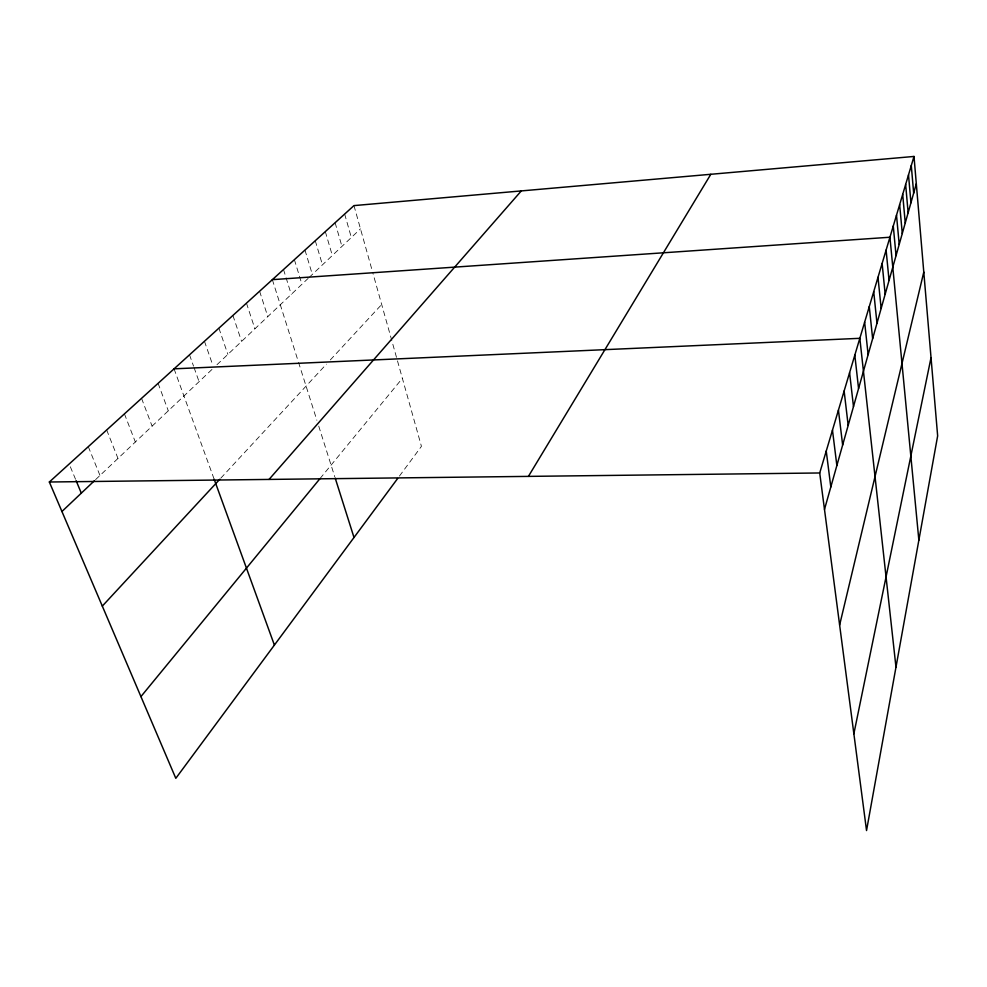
<?xml version="1.0" encoding="UTF-8"?>
<svg xmlns="http://www.w3.org/2000/svg" width="987" height="987" viewBox="0 0 987 987"><rect width="100%" height="100%" fill="white"/><g stroke="black" fill="none" stroke-linecap="round" stroke-linejoin="round"><path stroke-width="0.74" stroke-dasharray="4.93 3.7" d="M399.427 476.092L421.437 446.346L372.667 272.301M320.035 478.559L402.375 378.317M220.804 478.164L326.426 364.141M330.337 359.91L381.685 304.477M95.591 479.633L212.661 368.805M216.967 364.721L308.166 278.371M309.202 277.396L360.489 228.848M70.336 466.789L75.543 479.275M88.287 446.679L99.983 475.475M106.682 429.974L117.984 458.437M124.436 413.874L135.342 442.003M141.56 398.341L152.097 426.137M158.093 383.326L168.284 410.802M174.07 368.83L214.204 479.337M189.516 354.827L193.538 366.128M194.044 367.534L199.066 381.673M204.457 341.268L212.723 365.017M218.904 328.153L227.874 354.395M232.907 315.445L241.593 341.403M246.466 303.145L254.905 328.807M259.606 291.227L267.798 316.605M272.35 279.654L297.642 359.527M298.53 362.328L316.889 420.277M318.739 426.137L334.741 476.672M283.516 269.525L291.264 294.385M294.385 259.667L301.936 284.281M304.971 250.069L312.324 274.435M315.272 240.717L322.453 264.849M325.315 231.6L332.323 255.51M335.111 222.717L341.946 246.405M344.66 214.056L351.335 237.509M353.975 205.604L372.247 270.82"/><path stroke-width="1.48" d="M853.866 733.785L931.025 357.652M839.629 625.03L923.783 272.091M824.49 509.415L916.306 183.755M913.999 156.452L937.65 435.872L866.537 830.548L819.716 472.97L913.999 156.452L353.975 205.604L49.35 482.001L175.809 778.324L397.625 478.535M528.415 476.388L710.813 174.292M140.931 696.588L320.035 478.559M269.044 479.435L521.284 190.923M102.315 606.104L219.793 479.263M61.934 511.5L94.493 480.669M272.35 279.654L889.929 237.238L918.86 540.16M174.07 368.83L859.825 338.319L895.974 667.15M49.35 482.001L819.716 472.97M76.11 480.657L81.316 493.155M214.204 479.337L274.398 645.079M335.21 478.115L354 537.483M826.242 451.059L830.82 486.961M832.473 430.147L836.865 465.519M838.432 410.148L842.651 445.014M844.132 391.025L848.178 425.397M849.585 372.716L853.484 406.582M854.816 355.16L858.567 388.557M864.637 322.157L868.128 354.617M869.263 306.624L872.644 338.627M873.717 291.683L876.974 323.255M877.998 277.298L881.144 308.45M882.131 263.455L885.166 294.188M886.104 250.106L889.053 280.431M893.272 226.023L896.048 255.596M896.504 215.166L899.206 244.381M899.65 204.63L902.278 233.512M902.686 194.414L905.252 222.963M905.647 184.495L908.139 212.736M911.285 165.532L913.666 193.131M908.509 174.872L910.939 202.791"/></g></svg>
